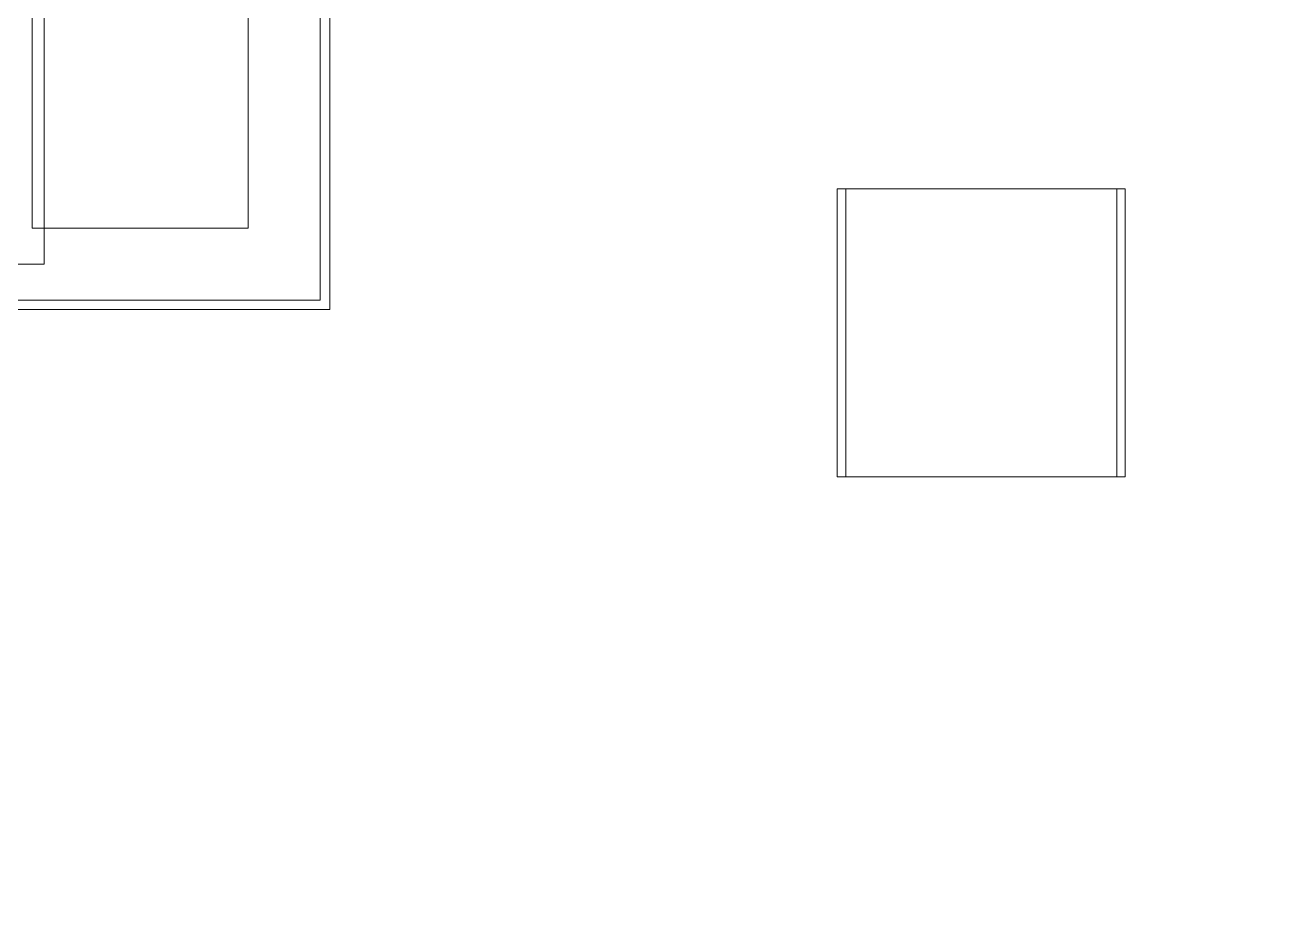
# Model space of a CAD drawing. Extents: x -1281 to 23780, y 0 to 7214.
# Drawn here: x 20101 to 20362.9, y 2480 to 2667.3 of the extents above; entities that cross this region are included whole.
import ezdxf

# ---------------------------------------------------------------- set-up
doc = ezdxf.new("R2010")
doc.units = 0
doc.header["$LTSCALE"] = 25
doc.header["$MEASUREMENT"] = 0
doc.layers.get('0').update_dxf_attribs({"color": 9, "lineweight": 9})
for name, color, linetype, lineweight in [('00', 9, 'Continuous', 9), ('05', 9, 'Continuous', 9), ('14', 9, 'Continuous', 9), ('35', 9, 'Continuous', 9), ('40B', 9, 'Continuous', 9)]:
    doc.layers.add(name, color=color, linetype=linetype, lineweight=lineweight)

# ---------------------------------------------------------------- blocks, each defined once
blk = doc.blocks.new('p-audi-lounge_sehpa1')
for points in [[(0, 60), (60, 60), (60, 0), (0, 0)], [(1.76, 60), (58.24, 60), (58.24, 0), (1.76, 0)]]:
    blk.add_lwpolyline(points, close=True)
blk = doc.blocks.new('ÇATI KATI PLANI')
at = {"layer": '00'}
for points in [[(20017.5, 2610), (20017.5, 2610), (20017.5, 2610), (20017.5, 2625), (20037.5, 2625), (20037.5, 2805), (19797.5, 2805), (19797.5, 2825), (20245, 2825), (20245, 2805), (20162.5, 2805), (20162.5, 2610), (20017.5, 2610)], [(20102.5, 2625), (20147.5, 2625), (20147.5, 2805), (20102.5, 2805)]]:
    blk.add_lwpolyline(points, close=True, dxfattribs=at)
at = {"layer": '14'}
blk.add_lwpolyline([(20015.5, 2625), (20015.5, 2608), (20164.5, 2608), (20164.5, 2803), (20247, 2803), (20247, 2820.02)], dxfattribs=at)
at = {"layer": '40B'}
blk.add_lwpolyline([(19790, 2617.5), (20097.5, 2617.5), (20105, 2617.5), (20105, 2825), (21877.5, 2825), (21877.5, 2365), (19797.5, 2365), (19790, 2365), (19790, 2617.5)], close=True, dxfattribs=at)

msp = doc.modelspace()

# ---------------------------------------------------------------- linework, layer by layer
at = {"layer": '35'}
msp.add_lwpolyline([(21815.5, 2803), (20189.5, 2803), (20189.5, 2712), (20164.5, 2712), (20164.5, 2608), (20015.5, 2608), (20015.5, 2627), (19909.65, 2627), (19909.65, 2608), (19799.5, 2608), (19799.5, 2580), (19799.5, 2576.5), (19785.5, 2570.2), (19782.5, 2570.2), (19782.5, 2489.8), (19785.44, 2489.8), (19799.5, 2483.5), (19799.5, 2371), (21815.5, 2371)], dxfattribs=at)

# ---------------------------------------------------------------- block references
msp.add_blockref('ÇATI KATI PLANI', (0, 0))
at = {"layer": '05'}
msp.add_blockref('p-audi-lounge_sehpa1', (20270.25, 2573.17), dxfattribs=at)

doc.saveas('drawing.dxf')
